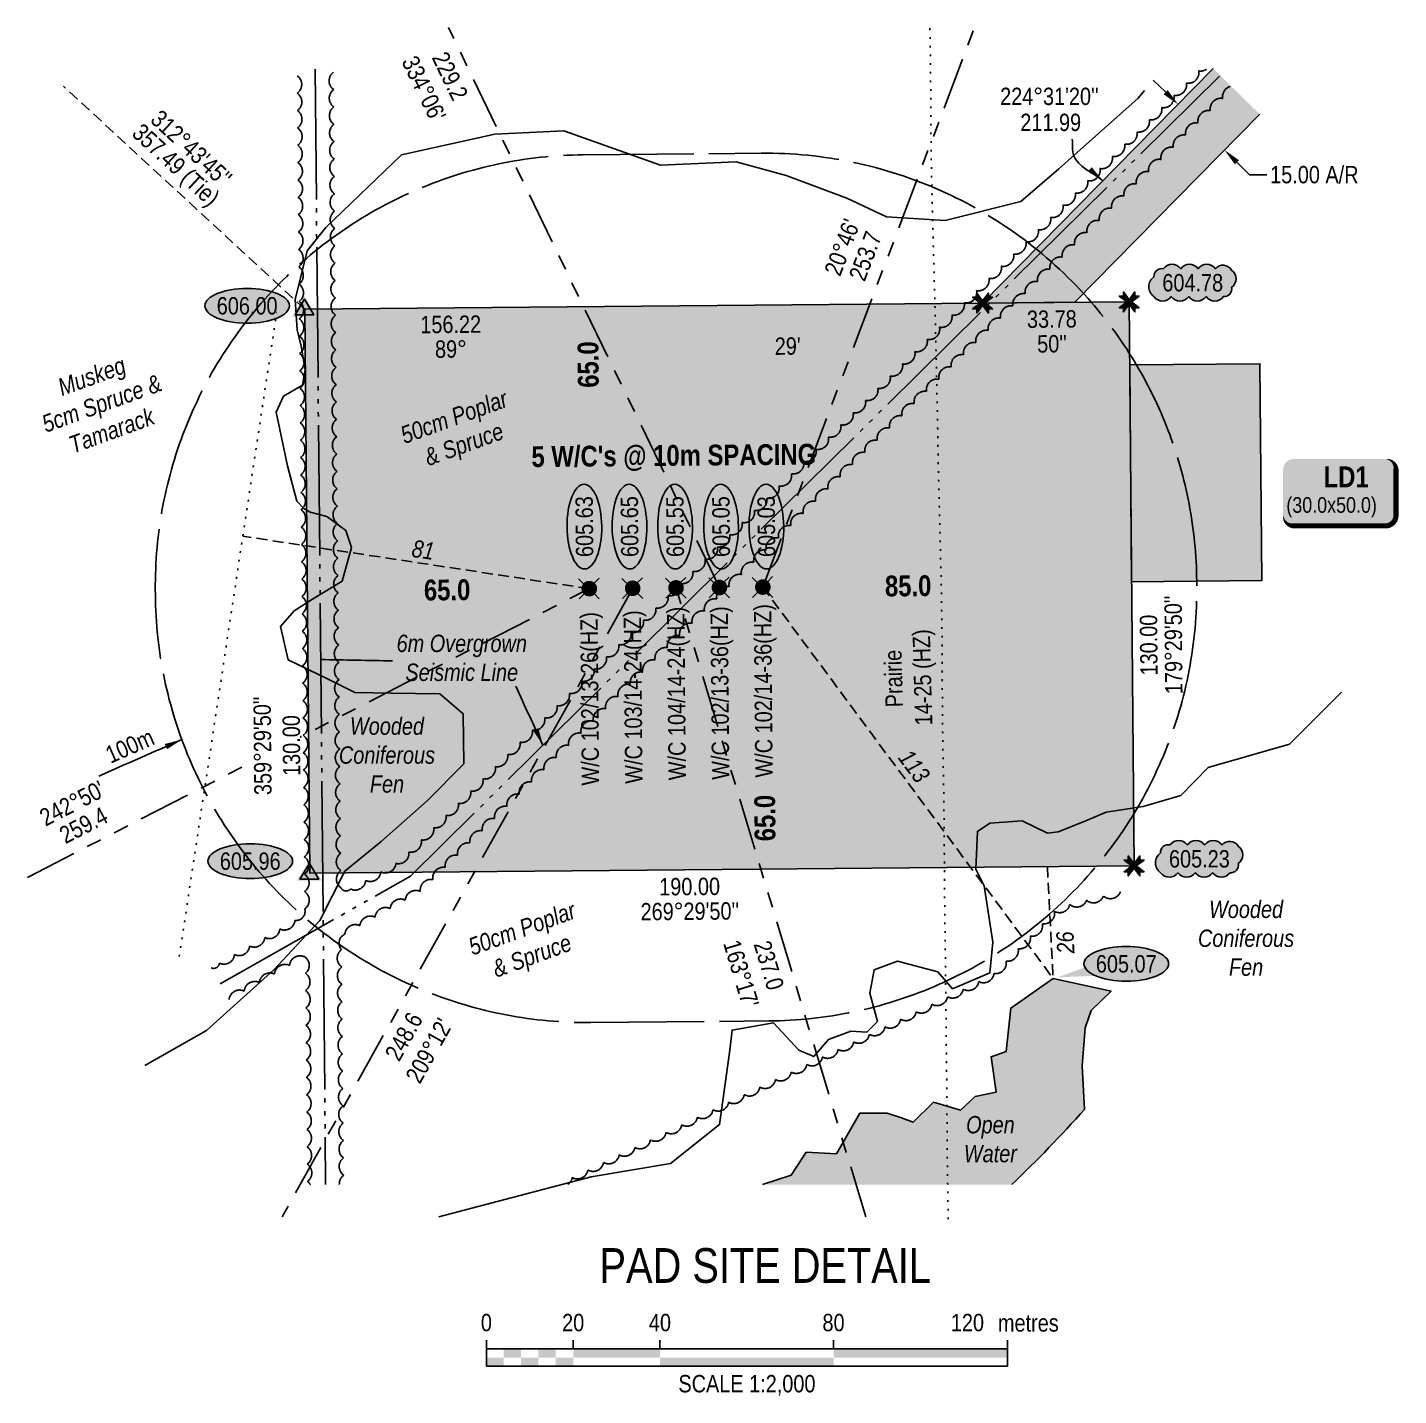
# Model space of a CAD drawing. Extents: x 570482 to 581403, y 6264409 to 6273171.
# Drawn here: x 571427 to 572217, y 6270772 to 6271560 of the extents above; entities that cross this region are included whole.
import ezdxf
from ezdxf.enums import TextEntityAlignment as Align

# ---------------------------------------------------------------- set-up
doc = ezdxf.new("R2010")
doc.units = 0
doc.header["$LTSCALE"] = 5
doc.header["$PDMODE"] = 34
doc.header["$PDSIZE"] = 0.03
for name, pattern in [('0', [1, 1, 0]), ('foc-BUFFER', [16.75, 15, -1.75]), ('foc-DOT', [1, 0.2, -0.8]), ('foc-DRILLPATH', [14.75, 6, -1.75, 1.75, -1.75, 1.75, -1.75]), ('foc-SEISMIC', [20.5, 15, -1, 0.5, -1, 0.5, -1, 0.5, -1]), ('foc-TIELINE', [1.875, 1.25, -0.625]), ('foc-TOPO', [1, 0.2, -0.8])]:
    doc.linetypes.add(name, pattern=pattern)
doc.layers.get('Defpoints').update_dxf_attribs({"color": 9})
for name, color, linetype in [('ABADATA-DRILL', 8, 'foc-DOT'), ('AS-SEISMIC', 224, 'foc-SEISMIC'), ('AUX-BUFFER', 7, 'foc-BUFFER'), ('DETAIL-HZ-Existing', 8, 'foc-DOT'), ('DETAIL-T', 7, 'Continuous'), ('L-2', 7, 'Continuous'), ('L-BD', 7, 'Continuous'), ('L-BD1', 253, 'Continuous'), ('L-MON', 1, 'Continuous'), ('L-TIE', 7, 'foc-TIELINE'), ('P-ELEVATION', 7, 'Continuous'), ('P-PDRILLPATH', 12, 'foc-DRILLPATH'), ('P-PROPOSED', 10, 'Continuous'), ('P-PROPOSED-H', 21, 'Continuous'), ('P-TEMP-BLOCKS', 250, 'Continuous'), ('P-TEMP-H', 41, 'Continuous'), ('P-TEMP_LOG DECK', 46, 'Continuous'), ('P-TXT', 4, 'Continuous'), ('T-BUSH', 110, '0'), ('T-BUSH-T', 110, 'Continuous'), ('T-TIE', 201, 'foc-TIELINE'), ('T-VEGETATION-CHANGE', 104, 'foc-TOPO'), ('T-WATER', 160, 'Continuous'), ('T-WATER-H', 133, 'Continuous'), ('WETLAND', 143, 'Continuous'), ('WETLAND-T', 146, 'Continuous')]:
    doc.layers.add(name, color=color, linetype=linetype)
doc.layers.add('T-TIE-T', color=201, linetype='Continuous', lineweight=18)
doc.styles.add('80', font='ARIALN.TTF', dxfattribs={"height": 10})
doc.styles.add('80CG', font='ARIALN.TTF', dxfattribs={"height": 10})
doc.styles.add('80L', font='ARIALN.TTF', dxfattribs={"height": 10})
doc.styles.add('80LS', font='ARIALNI.TTF', dxfattribs={"height": 10})
doc.styles.add('BOLD', font='ARIALNB.TTF')
doc.styles.add('TXT', font='ARIALN.TTF', dxfattribs={"height": 0.2})
doc.dimstyles.new('CG2011', dxfattribs={"dimscale": 5, "dimtxt": 9, "dimasz": 2, "dimexe": 0.2, "dimexo": 0.0625, "dimgap": 0.5, "dimtad": 0, "dimtih": 1, "dimtoh": 1, "dimzin": 0, "dimdsep": 46, "dimtxsty": '80CG', "dimcen": 0.1, "dimse1": 1, "dimse2": 1, "dimclrd": 256, "dimclrt": 256, "dimaunit": 1, "dimadec": 4, "dimazin": 0, "dimtfac": 0.06, "dimtofl": 0, "dimtmove": 0, "dimatfit": 1, "dimfxl": 0.2, "dimtolj": 1, "dimtzin": 0, "dimlwd": -1, "dimarcsym": 0})
doc.dimstyles.new('Compass 5 000', dxfattribs={"dimscale": 5, "dimtxt": 9, "dimasz": 2, "dimexe": 0.2, "dimexo": 0.0625, "dimgap": 0.5, "dimtad": 0, "dimtih": 1, "dimtoh": 1, "dimzin": 0, "dimdsep": 46, "dimtxsty": '80CG', "dimcen": 0.1, "dimse1": 1, "dimse2": 1, "dimclrd": 256, "dimclrt": 256, "dimaunit": 1, "dimadec": 4, "dimazin": 0, "dimtfac": 0.06, "dimtofl": 0, "dimtmove": 0, "dimatfit": 1, "dimfxl": 0.2, "dimtolj": 1, "dimtzin": 0, "dimlwd": -1, "dimarcsym": 0})

# ---------------------------------------------------------------- blocks, each defined once
blk = doc.blocks.new('WC')
at = {"layer": 'L-MON'}
h = blk.add_hatch(color=255, dxfattribs=at)
h.dxf.hatch_style = 1
edge = h.paths.add_edge_path()
edge.add_arc((0, 0), 0.9, 0, 360)
at = {"layer": 'L-MON', "color": 240, "flags": 128}
for points in [[(-0.62, 0.5), (-1.23, 1.12)], [(0.52, 0.61), (1.13, 1.21)], [(-1.18, -1.18), (-0.56, -0.57)], [(1.16, -1.18), (0.56, -0.57)]]:
    blk.add_lwpolyline(points, dxfattribs=at)
at = {"layer": 'L-MON', "color": 240}
for radius in [0.8, 0.373]:
    blk.add_circle((0, 0), radius, dxfattribs=at)
blk = doc.blocks.new('TRIA')
blk.add_hatch(color=255).paths.add_polyline_path([(-0.04, 1.52), (-1.47, -0.87), (1.39, -0.87)])
blk = doc.blocks.new('TRIAA')
blk.add_blockref('TRIA', (0, 0))
blk = doc.blocks.new('TRIB')
at = {"color": 1}
blk.add_lwpolyline([(-1.12, -0.67), (-0.04, 1.13), (1.04, -0.67)], close=True, dxfattribs=at)
blk = doc.blocks.new('TRIBB')
blk.add_blockref('TRIB', (0, 0))
blk = doc.blocks.new('TRICC')
for name in ['TRIAA', 'TRIBB']:
    blk.add_blockref(name, (0, 0))
blk = doc.blocks.new('plspike')
blk.add_blockref('TRICC', (0, 0))
blk = doc.blocks.new('we')
at = {"layer": 'P-ELEVATION'}
h = blk.add_hatch(color=111, dxfattribs=at)
h.dxf.hatch_style = 1
edge = h.paths.add_edge_path()
edge.add_ellipse((0, 0), major_axis=(-24.38, 0), ratio=0.410256, start_angle=0, end_angle=360)
at = {"layer": 'P-ELEVATION', "color": 7, "flags": 128}
blk.add_lwpolyline([(0, 0, 12.5, 0, 0), (-12.42, -6.43, 0, 0, 0)], format="xyseb", dxfattribs=at)
at = {"layer": 'P-ELEVATION', "color": 7}
blk.add_ellipse((0, 0), major_axis=(-24.38, 0), ratio=0.410256, dxfattribs=at)
at = {"layer": 'P-ELEVATION', "style": '80'}
blk.add_attdef('ELEVATION', text='', height=10, dxfattribs=at).set_placement((0, 0), align=Align.MIDDLE_CENTER)
blk = doc.blocks.new('*U89')
h = blk.add_hatch(color=191)
edge = h.paths.add_edge_path()
edge.add_line((-26.5, -20), (26.5, -20))
edge.add_arc((26.5, -14), 6, 270, 360)
edge.add_line((32.5, -14), (32.5, 12.5))
edge.add_arc((26.5, 12.5), 6, 0, 90)
edge.add_line((26.5, 18.5), (-26.5, 18.5))
edge.add_arc((-26.5, 12.5), 6, 90, 180)
edge.add_line((-32.5, 12.5), (-32.5, -14))
edge.add_arc((-26.5, -14), 6, 180, 270)
at = {"color": 250, "flags": 128}
blk.add_lwpolyline([(-26.5, -20, 3, 3, 0), (26.5, -20, 3, 3, 0.414214), (32.5, -14, 3, 3, 0), (32.5, 12.5, 3, 0, 0.414214), (26.5, 18.5, 0, 0, 0), (-26.5, 18.5, 0, 0, 0.414214), (-32.5, 12.5, 0, 0, 0), (-32.5, -14, 0, 3, 0.414214)], format="xyseb", close=True, dxfattribs=at)
at = {"flags": 128}
blk.add_lwpolyline([(-25.76, -13.41, 0, 7.5, 0), (0, 0, 0, 0, 0)], format="xyseb", dxfattribs=at)
at = {"color": 250}
for tag, p, height, style in [('TEMP_AREA_W1_001', (-9.21, 2.24), 12, 'BOLD'), ('ENTER_TEXT_001', (-30.66, -12.47), 9, '80')]:
    blk.add_attdef(tag, p, '', height=height, dxfattribs=dict(at, style=style))
blk = doc.blocks.new('*U61')
at = {"color": 0}
for p, q in [((-150, 0), (-150, 15)), ((-150, 10), (150.24, 10)), ((-100, 10), (-100, 15)), ((-50, 10), (-50, 15)), ((50, 10), (50, 15)), ((150.24, 0), (150.24, 15)), ((-150, 0), (150.24, 0))]:
    blk.add_line(p, q, dxfattribs=at)
for points in [[(-140, 10), (-130, 10), (-140, 5), (-130, 5)], [(-120, 10), (-110, 10), (-120, 5), (-110, 5)], [(-100, 10), (-50, 10), (-100, 5), (-50, 5)], [(50, 10), (150.24, 10), (50, 5), (150.24, 5)], [(-150, 5), (-140, 5), (-150, 0), (-140, 0)], [(-130, 5), (-120, 5), (-130, 0), (-120, 0)], [(-110, 5), (-100, 5), (-110, 0), (-100, 0)], [(-50, 5), (50, 5), (-50, 0), (50, 0)]]:
    blk.add_solid(points, dxfattribs=at)
at = {"color": 0, "style": '80'}
blk.add_text('metres', height=10, dxfattribs=at).set_placement((162.24, 20), align=Align.CENTER)
at = {"color": 0, "char_height": 10, "style": '80'}
for s, insert, attachment_point in [('0', (-150, 30.21), 2), ('20', (-100, 30.21), 2), ('40', (-50, 30.21), 2), ('80', (50, 30.21), 2), ('120', (136.7, 30.22), 3), ('SCALE 1:2,000', (0.12, -5), 2)]:
    blk.add_mtext(s, dxfattribs=dict(at, insert=insert, attachment_point=attachment_point))
blk = doc.blocks.new('*U92')
at = {"layer": 'L-2'}
blk.add_blockref('*U61', (-10.66, -57.95), dxfattribs=at)
at = {"layer": 'DETAIL-T', "color": 3, "insert": (0, 0), "char_height": 20, "width": 217.1081, "attachment_point": 5, "style": '80CG'}
blk.add_mtext('PAD SITE DETAIL', dxfattribs=at)
blk = doc.blocks.new('*U93')
at = {"layer": 'P-ELEVATION'}
h = blk.add_hatch(color=111, dxfattribs=at)
h.dxf.hatch_style = 1
edge = h.paths.add_edge_path()
edge.add_ellipse((0, 0), major_axis=(-24.38, 0), ratio=0.410256, start_angle=0, end_angle=360)
at = {"layer": 'P-ELEVATION', "color": 7, "flags": 128}
blk.add_lwpolyline([(0, 0, 12.5, 0, 0), (-39.66, -7.8, 0, 0, 0)], format="xyseb", dxfattribs=at)
at = {"layer": 'P-ELEVATION', "color": 7}
blk.add_ellipse((0, 0), major_axis=(-24.38, 0), ratio=0.410256, dxfattribs=at)
at = {"layer": 'P-ELEVATION', "style": '80'}
blk.add_attdef('ELEVATION', text='', height=10, dxfattribs=at).set_placement((0, 0), align=Align.MIDDLE_CENTER)
blk = doc.blocks.new('TEMP')
h = blk.add_hatch(color=255)
h.dxf.hatch_style = 1
h.paths.add_polyline_path([(0, 0.25), (-0.67, 1.15), (-0.67, 0.67), (-1.15, 0.67), (-0.25, 0), (-1.15, -0.67), (-0.67, -0.67), (-0.67, -1.15), (0, -0.25), (0.67, -1.15), (0.67, -0.67), (1.15, -0.67), (0.25, 0), (1.15, 0.67), (0.67, 0.67), (0.67, 1.15)])
h.paths.add_polyline_path([(0.57, 0.85), (0.57, 0.57), (0.85, 0.57), (0.08, 0), (0.85, -0.57), (0.57, -0.57), (0.57, -0.85), (0, -0.08), (-0.57, -0.85), (-0.57, -0.57), (-0.85, -0.57), (-0.08, 0), (-0.85, 0.57), (-0.57, 0.57), (-0.57, 0.85), (0, 0.08)], flags=16)
h = blk.add_hatch(color=1)
h.dxf.hatch_style = 1
h.paths.add_polyline_path([(0, 0.08), (-0.57, 0.85), (-0.57, 0.57), (-0.85, 0.57), (-0.08, 0), (-0.85, -0.57), (-0.57, -0.57), (-0.57, -0.85), (0, -0.08), (0.57, -0.85), (0.57, -0.57), (0.85, -0.57), (0.08, 0), (0.85, 0.57), (0.57, 0.57), (0.57, 0.85)])
at = {"color": 1}
for p, q in [((-0.08, 0), (0.08, 0)), ((0, 0.08), (0, -0.08))]:
    blk.add_line(p, q, dxfattribs=at)
at = {"color": 255, "flags": 128}
blk.add_lwpolyline([(-0.25, 0), (-1.15, 0.67), (-0.67, 0.67), (-0.67, 1.15), (0, 0.25), (0.67, 1.15), (0.67, 0.67), (1.15, 0.67), (0.25, 0), (1.15, -0.67), (0.67, -0.67), (0.67, -1.15), (0, -0.25), (-0.67, -1.15), (-0.67, -0.67), (-1.15, -0.67)], close=True, dxfattribs=at)
at = {"color": 1, "flags": 128}
blk.add_lwpolyline([(-0.08, 0), (-0.85, 0.57), (-0.57, 0.57), (-0.57, 0.85), (0, 0.08), (0.57, 0.85), (0.57, 0.57), (0.85, 0.57), (0.08, 0), (0.85, -0.57), (0.57, -0.57), (0.57, -0.85), (0, -0.08), (-0.57, -0.85), (-0.57, -0.57), (-0.85, -0.57)], close=True, dxfattribs=at)
blk = doc.blocks.new('*D97')
at = {"layer": 'Defpoints', "color": 0, "transparency": 16777216}
for p in [(572091.24, 6271517.3), (572116.39, 6271489.41), (572117.97, 6271491.02)]:
    blk.add_point(p, dxfattribs=at)
at = {"layer": 'P-TXT', "transparency": 16777216}
for p, q in [((572082.54, 6271522.71), (572075.41, 6271529.72)), ((572123.52, 6271482.4), (572130.87, 6271475.18)), ((572130.87, 6271475.18), (572140.87, 6271475.18))]:
    blk.add_line(p, q, dxfattribs=at)
for points in [[(572083.71, 6271523.9), (572081.37, 6271521.52), (572089.67, 6271515.7)], [(572124.69, 6271483.59), (572122.35, 6271481.21), (572116.39, 6271489.41)]]:
    blk.add_solid(points, dxfattribs=at)
at = {"layer": 'P-TXT', "transparency": 16777216, "insert": (572168.15, 6271475.18), "char_height": 10, "attachment_point": 5, "style": '80CG'}
blk.add_mtext('\\A1;15.00 A/R', dxfattribs=at)
blk = doc.blocks.new('wa')
at = {"layer": 'P-ELEVATION'}
h = blk.add_hatch(color=111, dxfattribs=at)
h.dxf.hatch_style = 1
edge = h.paths.add_edge_path()
edge.add_arc((-17.35, -4.5), 6.1, 215, 325)
edge.add_arc((-7.35, -4.5), 6.1, 215, 325)
edge.add_arc((2.65, -4.5), 6.1, 215, 325)
edge.add_arc((12.65, -4.5), 6.1, 215, 325)
edge.add_arc((18.14, -3.7), 4.32, 263.43363, 373.43363)
edge.add_arc((18.85, 2.3), 6.1, 305, 415)
edge.add_arc((17.45, 4.39), 5.69, 30.69553, 140.69553)
edge.add_arc((8.05, 4.5), 6.1, 35, 145)
edge.add_arc((-1.95, 4.5), 6.1, 35, 145)
edge.add_arc((-11.95, 4.5), 6.1, 35, 145)
edge.add_arc((-18.04, 3.81), 4.33, 75.42608, 185.42608)
edge.add_arc((-18.36, -2.3), 6.96, 125, 235)
at = {"color": 240, "flags": 128}
blk.add_lwpolyline([(-22.35, -8, 0.520567), (-12.35, -8, 0.520567), (-2.35, -8, 0.520567), (7.65, -8, 0.520567), (17.65, -8, 0.520567), (22.35, -2.7, 0.520567), (22.35, 7.3, 0.520567), (13.05, 8, 0.520567), (3.05, 8, 0.520567), (-6.95, 8, 0.520567), (-16.95, 8, 0.520567), (-22.35, 3.4, 0.520567)], format="xyb", close=True, dxfattribs=at)
at = {"layer": 'P-ELEVATION', "color": 240, "flags": 128}
blk.add_lwpolyline([(0, 0, 12.5, 0, 0), (-12.42, -6.43, 0, 0, 0)], format="xyseb", dxfattribs=at)
at = {"layer": 'P-ELEVATION', "color": 240, "style": '80'}
blk.add_attdef('ELEVATION', text='', height=10, dxfattribs=at).set_placement((0, 0), align=Align.MIDDLE_CENTER)

msp = doc.modelspace()

# ---------------------------------------------------------------- hatches: boundary and pattern name
at = {"layer": 'P-PROPOSED-H'}
h = msp.add_hatch(color=256, dxfattribs=at)
h.dxf.hatch_style = 1
h.paths.add_polyline_path([(572136.661, 6271510.022), (572109.935, 6271536.306), (571977.097, 6271401.236), (572030.13, 6271401.701)])
h = msp.add_hatch(color=256, dxfattribs=at)
h.dxf.hatch_style = 1
h.paths.add_polyline_path([(572061.515, 6271401.977), (572024.032, 6271401.648), (571586.735, 6271397.806), (571589.589, 6271072.956), (572064.369, 6271077.128)])
at = {"layer": 'P-TEMP-H'}
h = msp.add_hatch(color=256, dxfattribs=at)
h.dxf.hatch_style = 1
h.paths.add_polyline_path([(572061.834, 6271365.696), (572136.799, 6271366.354), (572137.897, 6271241.412), (572062.931, 6271240.754)])
at = {"layer": 'T-WATER-H'}
h = msp.add_hatch(color=256, dxfattribs=at)
h.dxf.hatch_style = 1
edge = h.paths.add_edge_path()
edge.add_line((571850.384, 6270893.569), (571866.812, 6270899.111))
edge.add_line((571866.812, 6270899.111), (571875.54, 6270912.184))
edge.add_line((571875.54, 6270912.184), (571892.932, 6270911.399))
edge.add_line((571892.932, 6270911.399), (571906.477, 6270934.736))
edge.add_line((571906.477, 6270934.736), (571922.07, 6270934.716))
edge.add_line((571922.07, 6270934.716), (571930.36, 6270931.964))
edge.add_line((571930.36, 6270931.964), (571937.122, 6270929.546))
edge.add_line((571937.122, 6270929.546), (571948.817, 6270941.031))
edge.add_line((571948.817, 6270941.031), (571964.295, 6270936.386))
edge.add_line((571964.295, 6270936.386), (571972.82, 6270944.256))
edge.add_line((571972.82, 6270944.256), (571984.887, 6270946.876))
edge.add_line((571984.887, 6270946.876), (571981.977, 6270967.114))
edge.add_line((571981.977, 6270967.114), (571990.627, 6270970.164))
edge.add_line((571990.627, 6270970.164), (571993.37, 6270995.256))
edge.add_line((571993.37, 6270995.256), (572017.71, 6271012.279))
edge.add_line((572017.71, 6271012.279), (572051.125, 6271005.056))
edge.add_line((572051.125, 6271005.056), (572039.587, 6270993.909))
edge.add_line((572039.587, 6270993.909), (572036.222, 6270983.964))
edge.add_line((572036.222, 6270983.964), (572034.447, 6270961.996))
edge.add_line((572034.447, 6270961.996), (572035.795, 6270936.906))
edge.add_arc((571404.363, 6271503.903), 848.641, 314.012391, 318.077608, ccw=False)
edge.add_line((571994.011, 6270893.569), (571850.384, 6270893.569))

# ---------------------------------------------------------------- linework, layer by layer
at = {"layer": 'ABADATA-DRILL', "flags": 128}
msp.add_lwpolyline([(571957.357, 6270873.606), (571957.187, 6270880.946), (571956.812, 6270904.668), (571956.612, 6270928.368), (571956.461, 6270952.119), (571956.186, 6270975.843), (571955.909, 6270999.667), (571955.658, 6271023.491), (571955.357, 6271047.264), (571955.13, 6271071.039), (571955.004, 6271094.816), (571954.728, 6271118.589), (571954.252, 6271142.36), (571953.951, 6271166.183), (571953.849, 6271190.01), (571953.697, 6271213.811), (571953.321, 6271237.584), (571952.769, 6271261.402), (571952.142, 6271285.245), (571951.564, 6271309.114), (571951.164, 6271332.86), (571950.662, 6271356.68), (571950.11, 6271380.499), (571949.558, 6271404.318), (571948.881, 6271428.135), (571948.228, 6271452.052), (571947.678, 6271475.771), (571947.351, 6271499.544), (571947.25, 6271523.321), (571946.975, 6271547.044), (571946.743, 6271560.028)], dxfattribs=at)
at = {"layer": 'AS-SEISMIC', "flags": 128}
for points in [[(571592.822, 6271535.916), (571593.46, 6271455.019), (571597.355, 6271042.829), (571598.765, 6270893.569)], [(571538.02, 6271009.292), (571597.355, 6271042.829), (571647.73, 6271071.301), (572113.502, 6271532.032)]]:
    msp.add_lwpolyline(points, dxfattribs=at)
at = {"layer": 'AUX-BUFFER', "color": 251, "linetype": 'foc-BUFFER', "flags": 128}
msp.add_lwpolyline([(572037.809, 6271403.922, 0.2168299), (571849.594, 6271487.582), (571747.142, 6271486.681, 0.4142136), (571500.691, 6271235.862), (571500.713, 6271233.363, 0.4142136), (571751.533, 6270986.913), (571853.985, 6270987.813, 0.4142136), (572100.436, 6271238.632), (572100.414, 6271241.131, 0.1811168), (572037.809, 6271403.922)], format="xyb", dxfattribs=at)
at = {"layer": 'L-TIE'}
msp.add_line((571586.735, 6271397.806), (571447.796, 6271526.144), dxfattribs=at)
at = {"layer": 'P-PDRILLPATH', "flags": 128}
for points in [[(571825.598, 6271237.49), (571669.44, 6271560.028)], [(571850.54, 6271237.686), (571972.491, 6271560.028)], [(571427.035, 6271070.518), (571750.668, 6271236.884)], [(571775.621, 6271237.05), (571573.785, 6270875.033)], [(571909.784, 6270875.033), (571800.573, 6271237.251)]]:
    msp.add_lwpolyline(points, dxfattribs=at)
at = {"layer": 'P-PROPOSED'}
msp.add_lwpolyline([(572136.661, 6271510.022), (572030.13, 6271401.701), (571977.097, 6271401.236), (572109.935, 6271536.306)], dxfattribs=at)
msp.add_lwpolyline([(571586.735, 6271397.806), (572061.515, 6271401.977), (572064.369, 6271077.128), (571589.589, 6271072.956)], close=True, dxfattribs=at)
at = {"layer": 'P-TEMP_LOG DECK'}
msp.add_lwpolyline([(572061.834, 6271365.696), (572136.799, 6271366.354), (572137.897, 6271241.412), (572062.931, 6271240.754)], close=True, dxfattribs=at)
at = {"layer": 'T-BUSH', "flags": 128}
for points in [[(571603.331, 6271534.214, 0.5205671), (571603.41, 6271524.218, 0.5205671), (571603.489, 6271514.223, 0.5205671), (571603.568, 6271504.227, 0.5205671), (571603.646, 6271494.232, 0.5205671), (571603.725, 6271484.236, 0.5205671), (571603.804, 6271474.241, 0.5205671), (571603.883, 6271464.246, 0.5205671), (571603.963, 6271454.25, 0.5205671), (571604.057, 6271444.255, 0.5205671), (571604.152, 6271434.259, 0.5205671), (571604.246, 6271424.264, 0.5205671), (571604.341, 6271414.269, 0.5205671), (571604.435, 6271404.274, 0.5205671), (571604.53, 6271394.278, 0.5205671), (571604.624, 6271384.283, 0.5205671), (571604.719, 6271374.288, 0.5205671), (571604.813, 6271364.292, 0.5205671), (571604.907, 6271354.297, 0.5205671), (571605.002, 6271344.302, 0.5205671), (571605.096, 6271334.306, 0.5205671), (571605.191, 6271324.311, 0.5205671), (571605.285, 6271314.316, 0.5205671), (571605.38, 6271304.32, 0.5205671), (571605.474, 6271294.325, 0.5205671), (571605.569, 6271284.33, 0.5205671), (571605.663, 6271274.335, 0.5205671), (571605.758, 6271264.339, 0.5205671), (571605.852, 6271254.344, 0.5205671), (571605.946, 6271244.349, 0.5205671), (571606.041, 6271234.353, 0.5205671), (571606.135, 6271224.358, 0.5205671), (571606.23, 6271214.363, 0.5205671), (571606.324, 6271204.367, 0.5205671), (571606.419, 6271194.372, 0.5205671), (571606.513, 6271184.377, 0.5205671), (571606.608, 6271174.381, 0.5205671), (571606.702, 6271164.386, 0.5205671), (571606.797, 6271154.391, 0.5205671), (571606.891, 6271144.395, 0.5205671), (571606.985, 6271134.4, 0.5205671), (571607.08, 6271124.405, 0.5205671), (571607.174, 6271114.41, 0.5205671), (571607.269, 6271104.414, 0.5205671), (571607.363, 6271094.419, 0.5205671), (571607.458, 6271084.424, 0.5205671), (571607.552, 6271074.428, 0.5205671), (571607.647, 6271064.433, 0.5205671), (571613.152, 6271063.814, 0.5205671), (571621.854, 6271068.732, 0.5205671), (571630.556, 6271073.65, 0.5205671), (571639.258, 6271078.569, 0.5205671), (571646.747, 6271085.092, 0.5205671), (571653.854, 6271092.122, 0.5205671), (571660.96, 6271099.151, 0.5205671), (571668.067, 6271106.181, 0.5205671), (571675.173, 6271113.21, 0.5205671), (571682.279, 6271120.24, 0.5205671), (571689.386, 6271127.269, 0.5205671), (571696.492, 6271134.299, 0.5205671), (571703.599, 6271141.328, 0.5205671), (571710.705, 6271148.358, 0.5205671), (571717.812, 6271155.387, 0.5205671), (571724.918, 6271162.417, 0.5205671), (571732.024, 6271169.446, 0.5205671), (571739.131, 6271176.476, 0.5205671), (571746.237, 6271183.505, 0.5205671), (571753.344, 6271190.535, 0.5205671), (571760.45, 6271197.564, 0.5205671), (571767.557, 6271204.594, 0.5205671), (571774.663, 6271211.623, 0.5205671), (571781.769, 6271218.653, 0.5205671), (571788.876, 6271225.682, 0.5205671), (571795.982, 6271232.712, 0.5205671), (571803.089, 6271239.741, 0.5205671), (571810.195, 6271246.771, 0.5205671), (571817.302, 6271253.8, 0.5205671), (571824.408, 6271260.83, 0.5205671), (571831.514, 6271267.859, 0.5205671), (571838.621, 6271274.889, 0.5205671), (571845.727, 6271281.918, 0.5205671), (571852.834, 6271288.948, 0.5205671), (571859.94, 6271295.977, 0.5205671), (571867.046, 6271303.007, 0.5205671), (571874.153, 6271310.036, 0.5205671), (571881.259, 6271317.066, 0.5205671), (571888.366, 6271324.095, 0.5205671), (571895.472, 6271331.125, 0.5205671), (571902.579, 6271338.154, 0.5205671), (571909.685, 6271345.184, 0.5205671), (571916.791, 6271352.213, 0.5205671), (571923.898, 6271359.243, 0.5205671), (571931.004, 6271366.272, 0.5205671), (571938.111, 6271373.302, 0.5205671), (571945.217, 6271380.331, 0.5205671), (571952.324, 6271387.361, 0.5205671), (571959.43, 6271394.39, 0.5205671), (571966.536, 6271401.42, 0.5205671), (571973.643, 6271408.449, 0.5205671), (571980.749, 6271415.479, 0.5205671), (571987.856, 6271422.508, 0.5205671), (571994.962, 6271429.538, 0.5205671), (572002.069, 6271436.567, 0.5205671), (572009.175, 6271443.597, 0.5205671), (572016.281, 6271450.626, 0.5205671), (572023.388, 6271457.656, 0.5205671), (572030.494, 6271464.685, 0.5205671), (572037.601, 6271471.715, 0.5205671), (572044.707, 6271478.744, 0.5205671), (572051.814, 6271485.774, 0.5205671), (572058.92, 6271492.803, 0.5205671), (572066.026, 6271499.833, 0.5205671), (572073.133, 6271506.862, 0.5205671), (572080.239, 6271513.892, 0.5205671), (572087.346, 6271520.921, 0.5205671), (572094.452, 6271527.951, 0.5205671), (572101.559, 6271534.98, 0.1951532), (572106.05, 6271535.916)], [(571582.356, 6271532.157, -0.5205671), (571582.434, 6271522.161, -0.5205671), (571582.513, 6271512.166, -0.5205671), (571582.592, 6271502.17, -0.5205671), (571582.671, 6271492.175, -0.5205671), (571582.75, 6271482.179, -0.5205671), (571582.828, 6271472.184, -0.5205671), (571582.907, 6271462.188, -0.5205671), (571582.99, 6271452.193, -0.5205671), (571583.085, 6271442.198, -0.5205671), (571583.179, 6271432.202, -0.5205671), (571583.274, 6271422.207, -0.5205671), (571583.368, 6271412.212, -0.5205671), (571583.463, 6271402.217, -0.5205671), (571583.557, 6271392.221, -0.5205671), (571583.652, 6271382.226, -0.5205671), (571583.746, 6271372.231, -0.5205671), (571583.84, 6271362.235, -0.5205671), (571583.935, 6271352.24, -0.5205671), (571584.029, 6271342.245, -0.5205671), (571584.124, 6271332.249, -0.5205671), (571584.218, 6271322.254, -0.5205671), (571584.313, 6271312.259, -0.5205671), (571584.407, 6271302.263, -0.5205671), (571584.502, 6271292.268, -0.5205671), (571584.596, 6271282.273, -0.5205671), (571584.691, 6271272.277, -0.5205671), (571584.785, 6271262.282, -0.5205671), (571584.879, 6271252.287, -0.5205671), (571584.974, 6271242.292, -0.5205671), (571585.068, 6271232.296, -0.5205671), (571585.163, 6271222.301, -0.5205671), (571585.257, 6271212.306, -0.5205671), (571585.352, 6271202.31, -0.5205671), (571585.446, 6271192.315, -0.5205671), (571585.541, 6271182.32, -0.5205671), (571585.635, 6271172.324, -0.5205671), (571585.729, 6271162.329, -0.5205671), (571585.824, 6271152.334, -0.5205671), (571585.918, 6271142.338, -0.5205671), (571586.013, 6271132.343, -0.5205671), (571586.107, 6271122.348, -0.5205671), (571586.202, 6271112.352, -0.5205671), (571586.296, 6271102.357, -0.5205671), (571586.391, 6271092.362, -0.5205671), (571586.485, 6271082.367, -0.5205671), (571586.58, 6271072.371, -0.5205671), (571586.674, 6271062.376, -0.5205671), (571586.768, 6271052.381, -0.5205671), (571581.112, 6271045.704, -0.5205671), (571572.41, 6271040.786, -0.5205671), (571563.708, 6271035.867, -0.5205671), (571555.006, 6271030.949, -0.5205671), (571546.305, 6271026.03, -0.5205671), (571537.603, 6271021.112, -0.5205671), (571532.855, 6271018.429)], [(572026.331, 6271434.251, -0.1600324), (572030.103, 6271434.773, -0.5205671), (572037.21, 6271441.802, -0.5205671), (572044.316, 6271448.832, -0.5205671), (572051.423, 6271455.861, -0.5205671), (572058.529, 6271462.891, -0.5205671), (572065.635, 6271469.92, -0.5205671), (572072.742, 6271476.95, -0.5205671), (572079.848, 6271483.979, -0.5205671), (572086.955, 6271491.009, -0.5205671), (572094.061, 6271498.038, -0.5205671), (572101.167, 6271505.068, -0.5205671), (572108.274, 6271512.097, -0.5205671), (572115.38, 6271519.127, -0.3786838), (572119.639, 6271525.997)], [(572001.678, 6271406.655, -0.5205671), (572008.784, 6271413.684, -0.5205671), (572015.89, 6271420.714, -0.5205671), (572022.997, 6271427.743, -0.5205671), (572030.103, 6271434.773)], [(571606.672, 6270893.569, -0.2618186), (571609.21, 6270898.984, -0.5205671), (571609.116, 6270908.979, -0.5205671), (571609.021, 6270918.974, -0.5205671), (571608.927, 6270928.97, -0.5205671), (571608.832, 6270938.965, -0.5205671), (571608.738, 6270948.96, -0.5205671), (571608.643, 6270958.956, -0.5205671), (571608.549, 6270968.951, -0.5205671), (571608.454, 6270978.946, -0.5205671), (571608.36, 6270988.941, -0.5205671), (571608.265, 6270998.937, -0.5205671), (571608.171, 6271008.932, -0.5205671), (571608.077, 6271018.927, -0.5205671), (571607.982, 6271028.923, -0.5205671), (571609.807, 6271037.811, -0.5205671), (571618.509, 6271042.729, -0.5205671), (571627.211, 6271047.647, -0.5205671), (571635.912, 6271052.566, -0.5205671), (571644.614, 6271057.484, -0.5205671), (571653.316, 6271062.403, -0.5205671), (571660.569, 6271069.239, -0.5205671), (571667.676, 6271076.268, -0.5205671), (571674.782, 6271083.298, -0.5205671), (571681.888, 6271090.327, -0.5205671), (571688.995, 6271097.357, -0.5205671), (571696.101, 6271104.386, -0.5205671), (571703.208, 6271111.416, -0.5205671), (571710.314, 6271118.445, -0.5205671), (571717.421, 6271125.475, -0.5205671), (571724.527, 6271132.504, -0.5205671), (571731.633, 6271139.534, -0.5205671), (571738.74, 6271146.563, -0.5205671), (571745.846, 6271153.593, -0.5205671), (571752.953, 6271160.622, -0.5205671), (571760.059, 6271167.652, -0.5205671), (571767.165, 6271174.681, -0.5205671), (571774.272, 6271181.711, -0.5205671), (571781.378, 6271188.74, -0.5205671), (571788.485, 6271195.77, -0.5205671), (571795.591, 6271202.799, -0.5205671), (571802.698, 6271209.829, -0.5205671), (571809.804, 6271216.858, -0.5205671), (571816.91, 6271223.888, -0.5205671), (571824.017, 6271230.917, -0.5205671), (571831.123, 6271237.947, -0.5205671), (571838.23, 6271244.976, -0.5205671), (571845.336, 6271252.006, -0.5205671), (571852.443, 6271259.035, -0.5205671), (571859.549, 6271266.065, -0.5205671), (571866.655, 6271273.094, -0.5205671), (571873.762, 6271280.124, -0.5205671), (571880.868, 6271287.153, -0.5205671), (571887.975, 6271294.183, -0.5205671), (571895.081, 6271301.212, -0.5205671), (571902.188, 6271308.242, -0.5205671), (571909.294, 6271315.271, -0.5205671), (571916.4, 6271322.301, -0.5205671), (571923.507, 6271329.33, -0.5205671), (571930.613, 6271336.36, -0.5205671), (571937.72, 6271343.389, -0.5205671), (571944.826, 6271350.419, -0.5205671), (571951.933, 6271357.448, -0.5205671), (571959.039, 6271364.478, -0.5205671), (571966.145, 6271371.507, -0.5205671), (571973.252, 6271378.537, -0.5205671), (571980.358, 6271385.566, -0.5205671), (571987.465, 6271392.596, -0.5205671), (571994.571, 6271399.625, -0.5205671), (572001.678, 6271406.655, -0.5205671), (572008.784, 6271413.684, -0.3469972), (572012.4, 6271420.321, -0.3469972)], [(572056.412, 6271062.15, -0.520567), (572046.709, 6271059.749, -0.5205671), (572037.006, 6271057.349, -0.5205671), (572027.302, 6271054.948, -0.5205671), (572018.479, 6271051.016, -0.5205671), (572011.52, 6271043.841, -0.5205671), (572004.56, 6271036.667, -0.5205671), (571997.6, 6271029.492, -0.5205671), (571990.64, 6271022.317, -0.5205671), (571983.68, 6271015.143, -0.5205671), (571974.913, 6271010.473, -0.5205671), (571965.909, 6271006.133, -0.5205671), (571956.905, 6271001.792, -0.5205671), (571947.901, 6270997.452, -0.5205671), (571938.896, 6270993.111, -0.5205671), (571929.892, 6270988.771, -0.5205671), (571920.888, 6270984.431, -0.5205671), (571911.884, 6270980.09, -0.5205671), (571902.879, 6270975.75, -0.5205671), (571893.875, 6270971.409, -0.5205671), (571884.871, 6270967.069, -0.5205671), (571875.867, 6270962.729, -0.5205671), (571866.863, 6270958.388, -0.5205671), (571857.858, 6270954.048, -0.5205671), (571848.854, 6270949.707, -0.5205671), (571839.85, 6270945.367, -0.5205671), (571830.846, 6270941.027, -0.5205671), (571821.841, 6270936.686, -0.5205671), (571812.837, 6270932.346, -0.5205671), (571803.833, 6270928.005, -0.5205671), (571794.829, 6270923.665, -0.5205671), (571785.824, 6270919.325, -0.5205671), (571776.82, 6270914.984, -0.5205671), (571767.816, 6270910.644, -0.5205671), (571758.812, 6270906.303, -0.5205671), (571749.808, 6270901.963, -0.5205671), (571740.803, 6270897.623, -0.2050847), (571738.227, 6270893.569, -0.2050847)], [(571543.184, 6271000.155, -0.5205671), (571551.886, 6271005.073, -0.5205671), (571560.588, 6271009.992, -0.5205671), (571569.29, 6271014.91, -0.5205671), (571577.992, 6271019.828, -0.5205671), (571586.694, 6271024.747, -0.5205671), (571587.119, 6271015.324, -0.5205671), (571587.213, 6271005.329, -0.5205671), (571587.307, 6270995.333, -0.5205671), (571587.402, 6270985.338, -0.5205671), (571587.496, 6270975.343, -0.5205671), (571587.591, 6270965.348, -0.5205671), (571587.685, 6270955.352, -0.5205671), (571587.78, 6270945.357, -0.5205671), (571587.874, 6270935.362, -0.5205671), (571587.969, 6270925.366, -0.5205671), (571588.063, 6270915.371, -0.5205671), (571588.158, 6270905.376, -0.5205671), (571588.252, 6270895.38, -0.1037444), (571589.982, 6270893.569, -0.1037444)]]:
    msp.add_lwpolyline(points, format="xyb", dxfattribs=at)
at = {"layer": 'T-TIE'}
for p, q in [((571750.587, 6271236.808), (571551.077, 6271266.992)), ((571850.54, 6271237.686), (572017.71, 6271012.279)), ((572014.392, 6271076.689), (572017.71, 6271012.279))]:
    msp.add_line(p, q, dxfattribs=at)
at = {"layer": 'T-VEGETATION-CHANGE', "flags": 128}
msp.add_lwpolyline([(571514.467, 6271025.009), (571570.58, 6271395.904)], dxfattribs=at)
at = {"layer": 'T-WATER'}
msp.add_lwpolyline([(571850.384, 6270893.569), (571866.812, 6270899.111), (571875.54, 6270912.184), (571892.932, 6270911.399), (571906.477, 6270934.736), (571922.07, 6270934.716), (571930.36, 6270931.964), (571937.122, 6270929.546), (571948.817, 6270941.031), (571964.295, 6270936.386), (571972.82, 6270944.256), (571984.887, 6270946.876), (571981.977, 6270967.114), (571990.627, 6270970.164), (571993.37, 6270995.256), (572017.71, 6271012.279), (572051.125, 6271005.056), (572039.587, 6270993.909), (572036.222, 6270983.964), (572034.447, 6270961.996), (572035.795, 6270936.906, -0.0177397), (571994.011, 6270893.569)], format="xyb", dxfattribs=at)
at = {"layer": 'WETLAND', "flags": 128}
for points in [[(572070.403, 6271523.734), (572066.721, 6271519.358), (572021.023, 6271478.65), (571999.167, 6271459.785), (571955.456, 6271448.863), (571921.679, 6271450.849), (571898.83, 6271461.771), (571864.059, 6271474.678), (571835.25, 6271482.621), (571791.538, 6271480.636), (571735.905, 6271500.493), (571696.168, 6271498.507), (571642.522, 6271486.593), (571598.811, 6271444.892), (571588.191, 6271431.405), (571581.183, 6271403.389), (571582.351, 6271385.88), (571584.687, 6271376.541), (571587.023, 6271362.922), (571585.466, 6271353.973), (571574.565, 6271347.747), (571570.282, 6271338.409), (571576.799, 6271307.534), (571582.261, 6271287.257), (571586.195, 6271282.986), (571589.834, 6271280.764), (571599.528, 6271278.366), (571610.454, 6271270.368), (571613.686, 6271260.525), (571608.209, 6271241.023), (571591.287, 6271230.796), (571580.662, 6271224.11), (571572.791, 6271215.064), (571577.12, 6271195.791), (571600.631, 6271184.464), (571615.634, 6271176.966), (571636.559, 6271176.572), (571664.591, 6271176.177), (571678.015, 6271164.734), (571678.41, 6271135.929), (571657.24, 6271114.514), (571630.723, 6271091.167), (571609.888, 6271074.13), (571595.367, 6271045.735), (571568.98, 6271017.37), (571530.138, 6270982.319), (571494.705, 6270962.084)], [(571663.999, 6270875.033), (571751.697, 6270897.994), (571797.443, 6270905.776), (571825.669, 6270928.15), (571831.509, 6270970.951), (571832.841, 6270982.557), (571856.655, 6270986.829), (571871.31, 6270970.961), (571879.859, 6270967.3), (571888.408, 6270977.064), (571901.231, 6270981.946), (571910.39, 6270981.336), (571916.497, 6270987.439), (571912.222, 6271003.917), (571914.665, 6271017.343), (571928.098, 6271022.225), (571951.302, 6271016.122), (571959.851, 6271006.358), (571981.223, 6271015.512), (571983.055, 6271033.21), (571977.928, 6271065.643), (571973.142, 6271075.21), (571974.099, 6271096.974), (571981.291, 6271101.808), (571999.957, 6271103.004), (572014.554, 6271096.068), (572020.537, 6271096.785), (572035.613, 6271102.765), (572048.296, 6271108.026), (572069.594, 6271111.375), (572091.297, 6271117.701), (572107.038, 6271133.816), (572153.875, 6271147.245), (572183.82, 6271177.173)]]:
    msp.add_lwpolyline(points, dxfattribs=at)

# ---------------------------------------------------------------- block references
at = {"xscale": 0.99957568, "yscale": 0.99957568, "zscale": 0.99957568}
for name, p, values in [('we', (571553.572, 6271399.721), {'ELEVATION': '606.00'}), ('we', (571555.353, 6271079.869), {'ELEVATION': '605.96'}), ('*U93', (572059.84, 6271020.737), {'ELEVATION': '605.07'})]:
    msp.add_blockref(name, p, dxfattribs=at).add_auto_attribs(values)
at = {"xscale": 0.9995756799999999, "yscale": 0.9995756799999999, "zscale": 0.9995756799999999, "rotation": 90.50338110450306}
for p, values in [((571747.773, 6271272.529), {'ELEVATION': '605.63'}), ((571773.774, 6271272.529), {'ELEVATION': '605.65'}), ((571800.013, 6271272.529), {'ELEVATION': '605.55'}), ((571826.49, 6271272.529), {'ELEVATION': '605.05'}), ((571852.577, 6271272.529), {'ELEVATION': '605.03'})]:
    msp.add_blockref('we', p, dxfattribs=at).add_auto_attribs(values)
at = {"xscale": 0.99957568, "yscale": 0.99957568, "zscale": 0.99957568}
msp.add_blockref('*U92', (571851.931, 6270846.856), dxfattribs=at)
at = {"layer": 'L-BD', "xscale": 0.99957568, "yscale": 0.99957568, "zscale": 0.99957568}
for p, values in [((572098.123, 6271413.009), {'ELEVATION': '604.78'}), ((572101.94, 6271081.21), {'ELEVATION': '605.23'})]:
    msp.add_blockref('wa', p, dxfattribs=at).add_auto_attribs(values)
at = {"layer": 'L-MON'}
for name, p, xscale, yscale, zscale in [('TEMP', (571977.097, 6271401.236), 4.997878399999989, 4.997878399999989, 4.997878399999989), ('TEMP', (572061.515, 6271401.977), 4.997878399999989, 4.997878399999989, 4.997878399999989), ('plspike', (571586.755, 6271397.801), 4.997878399999957, 4.997878399999957, 4.997878399999957), ('WC', (571750.587, 6271236.808), 4.997878399999957, 4.997878399999957, 12.49469599999989), ('WC', (571775.575, 6271237.028), 4.997878399999957, 4.997878399999957, 12.49469599999989), ('WC', (571800.564, 6271237.247), 4.997878399999957, 4.997878399999957, 12.49469599999989), ('WC', (571825.552, 6271237.467), 4.997878399999957, 4.997878399999957, 12.49469599999989), ('WC', (571850.54, 6271237.686), 4.997878399999957, 4.997878399999957, 12.49469599999989), ('plspike', (571589.595, 6271072.906), 4.997878399999957, 4.997878399999957, 4.997878399999957), ('TEMP', (572064.369, 6271077.128), 4.997878399999989, 4.997878399999989, 4.997878399999989)]:
    msp.add_blockref(name, p, dxfattribs=dict(at, xscale=xscale, yscale=yscale, zscale=zscale))
at = {"layer": 'P-TEMP-BLOCKS', "xscale": 0.99957568, "yscale": 0.99957568, "zscale": 0.99957568}
msp.add_blockref('*U89', (572182.667, 6271292.961), dxfattribs=at).add_auto_attribs({'TEMP_AREA_W1_001': 'LD1', 'ENTER_TEXT_001': '(30.0x50.0)'})

# ---------------------------------------------------------------- texts
at = {"layer": 'AS-SEISMIC', "insert": (571677.171, 6271210.3), "char_height": 9.99576, "width": 74.91131, "attachment_point": 2, "style": '80L', "bg_fill": 1, "box_fill_scale": 1, "bg_fill_color": 21, "bg_fill_transparency": 0}
msp.add_mtext('{\\fArial Narrow|b0|i1|c0|p34;6m Overgrown\\PSeismic Line}', dxfattribs=at)
at = {"layer": 'AUX-BUFFER', "insert": (571470.89, 6271145.06), "char_height": 9.992, "attachment_point": 1, "rotation": 23.728766, "style": '80L'}
msp.add_mtext_dynamic_manual_height_columns('100m', width=6.84691, gutter_width=45, heights=[0], dxfattribs=at)
at = {"layer": 'DETAIL-HZ-Existing', "insert": (571921.559, 6271156.816), "char_height": 9.99576, "attachment_point": 1, "rotation": 91.53125, "style": '80L'}
msp.add_mtext_dynamic_manual_height_columns('\\pi11.537;Prairie\\P\\pi0.67526,t50.654;14-25 (HZ)', width=54.7794, gutter_width=50, heights=[0], dxfattribs=at)
at = {"layer": 'L-BD', "style": '80L'}
for s, height, p in [("224°31'20''", 9.99576, (572015.561, 6271520.326)), ('211.99', 9.9958, (572016.328, 6271505.352))]:
    msp.add_text(s, height=height, dxfattribs=at).set_placement(p, align=Align.MIDDLE)
for s, height, rotation, p in [("312°43'45''", 9.99576, 317.2712, (571521.45, 6271490.428)), ('357.49 (Tie)', 9.99576, 317.2712, (571511.785, 6271479.964)), ('156.22', 9.9958, 0.5034, (571670.794, 6271389.048)), ('33.78', 9.9958, 0.5034, (572016.964, 6271392.089)), ('89°', 9.9958, 0.5034, (571670.919, 6271374.805)), ("29'", 9.9958, 0.5034, (571864.868, 6271376.509)), ("50''", 9.9958, 0.5034, (572017.089, 6271377.846)), ("179°29'50''", 9.99576, 90.5034, (572086.991, 6271204.433)), ('130.00', 9.9958, 90.5034, (572072.748, 6271204.308)), ('190.00', 9.9958, 0.5034, (571808.381, 6271065.245)), ("269°29'50''", 9.99576, 0.5034, (571808.506, 6271051.002))]:
    msp.add_text(s, height=height, rotation=rotation, dxfattribs=at).set_placement(p, align=Align.MIDDLE)
at = {"layer": 'L-BD', "color": 3}
for s, height, rotation, style, p in [("20°46'", 9.9958, 69.2802, '80L', (571896.217, 6271433.421)), ('253.7', 9.9958, 69.2802, '80L', (571909.54, 6271428.381)), ('65.0', 11.9904, 90.503333, 'BOLD', (571749.94, 6271365.862)), ('65.0', 11.9904, 0.503381, 'BOLD', (571668.734, 6271236.089)), ('85.0', 11.9904, 0.503381, 'BOLD', (571934.238, 6271238.422)), ("242°50'", 9.9958, 27.2057, '80L', (571452.829, 6271113.22)), ('65.0', 11.9904, 90.503333, 'BOLD', (571851.709, 6271104.683)), ('259.4', 9.9958, 27.2057, '80L', (571459.341, 6271100.551))]:
    msp.add_text(s, height=height, rotation=rotation, dxfattribs=dict(at, style=style)).set_placement(p, align=Align.MIDDLE)
at = {"layer": 'L-BD', "color": 3, "attachment_point": 2, "style": '80L'}
for s, insert, char_height, width, rotation in [("229.2\\P334{\\fArial|b0|i0|c0|p34;°}06' ", (571674.905, 6271534.183), 9.99576, 42.15562, 295.8341), ("237.0\\P163{\\fArial|b0|i0|c0|p34;°}17' ", (571858.845, 6271021.295), 9.99576, 33.63663, 286.7784), ("248.6\\P209°12' ", (571639.397, 6270981.33), 9.9958, 37.98033, 60.8606)]:
    msp.add_mtext(s, dxfattribs=dict(at, insert=insert, char_height=char_height, width=width, rotation=rotation))
at = {"layer": 'L-BD', "color": 3, "insert": (571799.224, 6271319.533), "char_height": 11.99041, "width": 163.25823, "attachment_point": 2, "rotation": 0.503381, "style": 'BOLD', "bg_fill": 1, "box_fill_scale": 1.15, "bg_fill_color": 21, "bg_fill_transparency": 0}
msp.add_mtext("5 W/C's @ 10m SPACING", dxfattribs=at)
at = {"layer": 'L-BD1', "char_height": 9.99576, "rotation": 90.503333, "style": '80L', "bg_fill": 1, "box_fill_scale": 1.15, "bg_fill_color": 21, "bg_fill_transparency": 0}
for s, insert, attachment_point in [('W/C 103/14-24(HZ)', (571770.401, 6271224.268), 3), ('\\pi0.14947;W/C 104/14-24(HZ)', (571796.252, 6271126.272), 1), ('W/C 102/13-36(HZ)', (571820.361, 6271226.563), 3), ('\\pi0.14947;W/C 102/14-36(HZ)', (571846.219, 6271127.82), 1), ('W/C 102/13-26(HZ)', (571745.419, 6271223.263), 3)]:
    msp.add_mtext_dynamic_manual_height_columns(s, width=99.34284, gutter_width=50, heights=[0], dxfattribs=dict(at, insert=insert, attachment_point=attachment_point))
at = {"layer": 'T-BUSH-T', "char_height": 9.99576, "width": 71.84304, "attachment_point": 2, "rotation": 20, "style": '80LS'}
for s, insert in [('{\\C48;Muskeg}\\P5cm Spruce & Tamarack', (571462.359, 6271363.889)), ('50cm Poplar\\P& Spruce', (571670.98, 6271340.435)), ('50cm Poplar\\P& Spruce', (571710.131, 6271045.817))]:
    msp.add_mtext(s, dxfattribs=dict(at, insert=insert))
at = {"layer": 'T-TIE-T', "char_height": 9.99201, "width": 15.918, "attachment_point": 2, "style": '80L'}
for s, insert, rotation in [('{\\fArial Narrow|b0|i1|c0|p34;81}', (571655.716, 6271264.123), 351.396994), ('{\\fArial Narrow|b0|i1|c0|p34;113}', (571941.696, 6271137.579), 306.561771), ('{\\fArial Narrow|b0|i1|c0|p34;26}', (572019.753, 6271032.722), 92.948333)]:
    msp.add_mtext(s, dxfattribs=dict(at, insert=insert, rotation=rotation))
at = {"layer": 'T-WATER', "insert": (571981.594, 6270933.086), "char_height": 9.99147, "width": 31.62143, "attachment_point": 2, "style": 'TXT'}
msp.add_mtext('{\\fArial Narrow|b0|i1|c0|p34;Open Water}', dxfattribs=at)
at = {"layer": 'WETLAND-T', "char_height": 9.99147, "width": 55.42103, "attachment_point": 2, "style": 'TXT'}
for insert in [(571634.105, 6271162.629), (572128.825, 6271057.123)]:
    msp.add_mtext('{\\fArial Narrow|b0|i1|c0|p34;Wooded Coniferous Fen}', dxfattribs=dict(at, insert=insert))

# ---------------------------------------------------------------- dimensions: what is measured, and where the dimension line sits
at = {"layer": 'P-TXT'}
dim = msp.add_linear_dim(base=(572116.393, 6271489.414), p1=(572091.245, 6271517.301), p2=(572117.97, 6271491.017), angle=315.477238, text='15.00 A/R', dimstyle='Compass 5 000', dxfattribs=at)
dim.commit()
dim.dimension.update_dxf_attribs({"geometry": '*D97', "text_midpoint": (572168.151, 6271475.177), "dimtype": 161})

# ---------------------------------------------------------------- leaders
at = {"layer": 'AS-SEISMIC', "path_type": 1}
for points in [[(571595.908, 6271195.955), (571637.305, 6271195.187)], [(571723.942, 6271146.688), (571708.236, 6271180.574)]]:
    msp.add_leader(points, dimstyle='Compass 5 000', dxfattribs=at)
at = {"layer": 'AUX-BUFFER', "path_type": 1}
msp.add_leader([(571515.934, 6271149.862), (571468.207, 6271128.882)], dimstyle='CG2011', override={"dimasz": 2, "dimgap": 0.5, "dimtad": 0}, dxfattribs=at)
at = {"layer": 'L-BD', "path_type": 1}
msp.add_leader([(572046.401, 6271471.704), (572029.517, 6271486.414), (572028.752, 6271495.595)], dimstyle='Compass 5 000', override={"dimgap": 0.5, "dimtad": 0}, dxfattribs=at)

# ---------------------------------------------------------------- next in the draw order: texts
at = {"layer": 'L-BD', "insert": (571557.416, 6271146.241), "char_height": 9.99576, "width": 24.8533, "attachment_point": 2, "rotation": 90.5034, "style": '80L', "bg_fill": 3, "box_fill_scale": 1, "bg_fill_color": 256, "bg_fill_transparency": 0}
msp.add_mtext("359°29'50''\\P130.00", dxfattribs=at)

doc.saveas('drawing.dxf')
